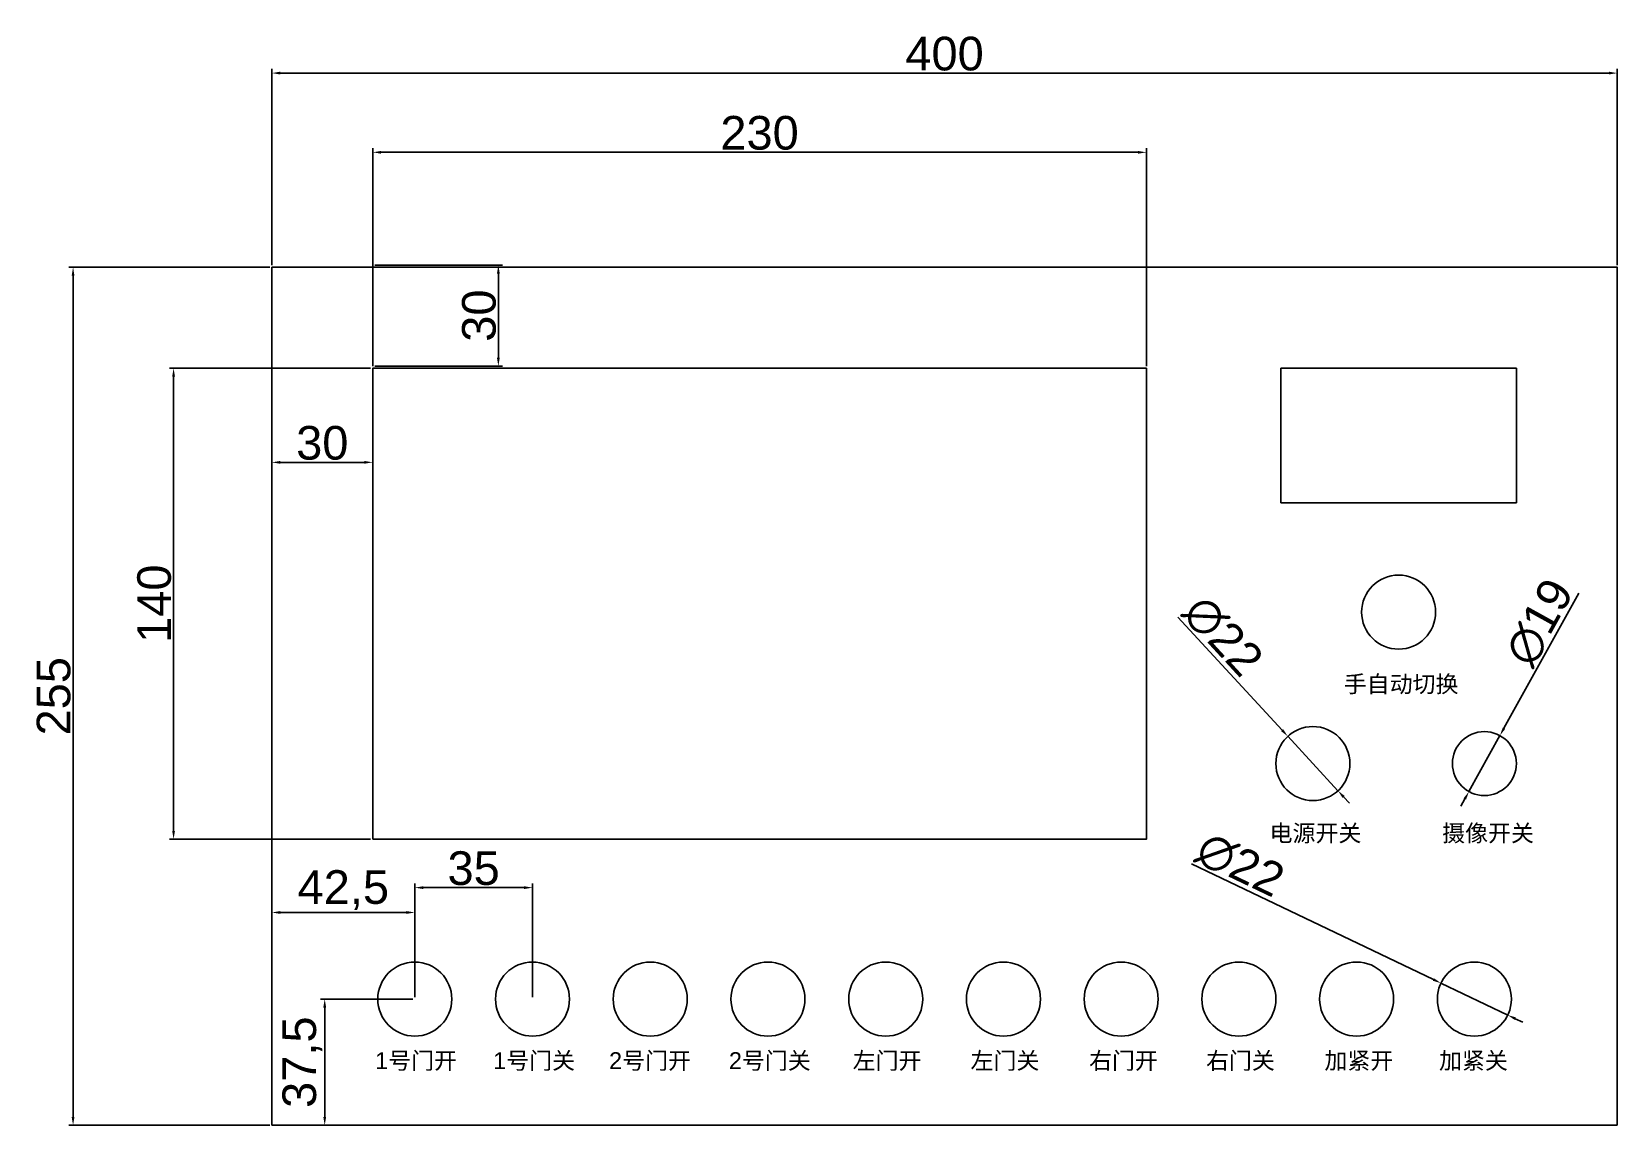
# Model space of a CAD drawing. Header units: millimetres. Extents: x -71 to 400, y 45 to 370.
import ezdxf

# ---------------------------------------------------------------- set-up
doc = ezdxf.new("R2010")
doc.units = ezdxf.units.MM
doc.styles.get("Standard").update_dxf_attribs({"font": 'arial.ttf'})
doc.dimstyles.new('ISO-25', dxfattribs={"dimtxt": 2.5, "dimasz": 2.5, "dimexe": 1.25, "dimexo": 0.625, "dimtad": 1, "dimtxsty": 'Standard', "dimcen": 2.5, "dimadec": 0, "dimazin": 0, "dimtfac": 1, "dimtmove": 0, "dimatfit": 3, "dimfxl": 1, "dimarcsym": 0})

# ---------------------------------------------------------------- blocks, each defined once
blk = doc.blocks.new('*D15')
at = {"color": 0, "lineweight": -2, "transparency": 16777216}
for p, q in [((-0.62, 300), (-60.34, 300)), ((-59.09, 47.5), (-59.09, 297.5)), ((-0.62, 45), (-60.34, 45))]:
    blk.add_line(p, q, dxfattribs=at)
at = {"color": 0, "transparency": 16777216}
for points in [[(-59.51, 297.5), (-58.68, 297.5), (-59.09, 300)], [(-59.51, 47.5), (-58.68, 47.5), (-59.09, 45)]]:
    blk.add_solid(points, dxfattribs=at)
at = {"layer": 'Defpoints', "color": 0, "transparency": 16777216}
for p in [(-59.09, 300), (0, 300), (0, 45)]:
    blk.add_point(p, dxfattribs=at)
at = {"color": 0, "transparency": 16777216, "insert": (-64.83, 172.5), "char_height": 10, "attachment_point": 5, "rotation": 90}
blk.add_mtext('255', dxfattribs=at)
blk = doc.blocks.new('*D16')
at = {"color": 0, "lineweight": -2, "transparency": 16777216}
for p, q in [((0, 300.62), (0, 358.94)), ((400, 300.62), (400, 358.94)), ((2.5, 357.69), (397.5, 357.69))]:
    blk.add_line(p, q, dxfattribs=at)
at = {"color": 0, "transparency": 16777216}
for points in [[(2.5, 358.11), (2.5, 357.28), (0, 357.69)], [(397.5, 358.11), (397.5, 357.28), (400, 357.69)]]:
    blk.add_solid(points, dxfattribs=at)
at = {"layer": 'Defpoints', "color": 0, "transparency": 16777216}
for p in [(400, 357.69), (0, 300), (400, 300)]:
    blk.add_point(p, dxfattribs=at)
at = {"color": 0, "transparency": 16777216, "insert": (200, 363.42), "char_height": 10, "attachment_point": 5}
blk.add_mtext('400', dxfattribs=at)
blk = doc.blocks.new('*D17')
at = {"color": 0, "lineweight": -2, "transparency": 16777216}
for p, q in [((30, 270.62), (30, 335.4)), ((260, 270.62), (260, 335.4)), ((32.5, 334.15), (257.5, 334.15))]:
    blk.add_line(p, q, dxfattribs=at)
at = {"color": 0, "transparency": 16777216}
for points in [[(32.5, 334.56), (32.5, 333.73), (30, 334.15)], [(257.5, 334.56), (257.5, 333.73), (260, 334.15)]]:
    blk.add_solid(points, dxfattribs=at)
at = {"layer": 'Defpoints', "color": 0, "transparency": 16777216}
for p in [(260, 334.15), (30, 270), (260, 270)]:
    blk.add_point(p, dxfattribs=at)
at = {"color": 0, "transparency": 16777216, "insert": (145, 339.88), "char_height": 10, "attachment_point": 5}
blk.add_mtext('230', dxfattribs=at)
blk = doc.blocks.new('*D18')
at = {"color": 0, "lineweight": -2, "transparency": 16777216}
for p, q in [((29.38, 270), (-30.46, 270)), ((-29.21, 267.5), (-29.21, 132.5)), ((29.38, 130), (-30.46, 130))]:
    blk.add_line(p, q, dxfattribs=at)
at = {"color": 0, "transparency": 16777216}
for points in [[(-29.63, 267.5), (-28.8, 267.5), (-29.21, 270)], [(-29.63, 132.5), (-28.8, 132.5), (-29.21, 130)]]:
    blk.add_solid(points, dxfattribs=at)
at = {"layer": 'Defpoints', "color": 0, "transparency": 16777216}
for p in [(30, 270), (-29.21, 130), (30, 130)]:
    blk.add_point(p, dxfattribs=at)
at = {"color": 0, "transparency": 16777216, "insert": (-34.94, 200), "char_height": 10, "attachment_point": 5, "rotation": 90}
blk.add_mtext('140', dxfattribs=at)
blk = doc.blocks.new('*D19')
at = {"color": 0, "lineweight": -2, "transparency": 16777216}
for p, q in [((0, 269.38), (0, 240.76)), ((30, 269.38), (30, 240.76)), ((27.5, 242.01), (2.5, 242.01))]:
    blk.add_line(p, q, dxfattribs=at)
at = {"color": 0, "transparency": 16777216}
for points in [[(2.5, 242.43), (2.5, 241.6), (0, 242.01)], [(27.5, 242.43), (27.5, 241.6), (30, 242.01)]]:
    blk.add_solid(points, dxfattribs=at)
at = {"layer": 'Defpoints', "color": 0, "transparency": 16777216}
for p in [(0, 270), (30, 270), (0, 242.01)]:
    blk.add_point(p, dxfattribs=at)
at = {"color": 0, "transparency": 16777216, "insert": (15, 247.75), "char_height": 10, "attachment_point": 5}
blk.add_mtext('30', dxfattribs=at)
blk = doc.blocks.new('*D20')
at = {"color": 0, "lineweight": -2, "transparency": 16777216}
for p, q in [((30.62, 300.62), (68.6, 300.62)), ((67.35, 273.12), (67.35, 298.12)), ((30.62, 270.62), (68.6, 270.62))]:
    blk.add_line(p, q, dxfattribs=at)
at = {"color": 0, "transparency": 16777216}
for points in [[(66.93, 298.12), (67.77, 298.12), (67.35, 300.62)], [(66.93, 273.12), (67.77, 273.12), (67.35, 270.62)]]:
    blk.add_solid(points, dxfattribs=at)
at = {"layer": 'Defpoints', "color": 0, "transparency": 16777216}
for p in [(30, 300.62), (67.35, 300.62), (30, 270.62)]:
    blk.add_point(p, dxfattribs=at)
at = {"color": 0, "transparency": 16777216, "insert": (61.62, 285.62), "char_height": 10, "attachment_point": 5, "rotation": 90}
blk.add_mtext('30', dxfattribs=at)
blk = doc.blocks.new('*D21')
at = {"color": 0, "lineweight": -2, "transparency": 16777216}
for p, q in [((0, 83.12), (0, 109.49)), ((42.5, 83.12), (42.5, 109.49)), ((40, 108.24), (2.5, 108.24))]:
    blk.add_line(p, q, dxfattribs=at)
at = {"color": 0, "transparency": 16777216}
for points in [[(2.5, 108.66), (2.5, 107.82), (0, 108.24)], [(40, 108.66), (40, 107.82), (42.5, 108.24)]]:
    blk.add_solid(points, dxfattribs=at)
at = {"layer": 'Defpoints', "color": 0, "transparency": 16777216}
for p in [(0, 108.24), (0, 82.5), (42.5, 82.5)]:
    blk.add_point(p, dxfattribs=at)
at = {"color": 0, "transparency": 16777216, "insert": (21.25, 114.87), "char_height": 10, "attachment_point": 5}
blk.add_mtext('42,5', dxfattribs=at)
blk = doc.blocks.new('*D22')
at = {"color": 0, "lineweight": -2, "transparency": 16777216}
for p, q in [((41.87, 82.5), (14.47, 82.5)), ((15.72, 80), (15.72, 47.5)), ((41.87, 45), (14.47, 45))]:
    blk.add_line(p, q, dxfattribs=at)
at = {"color": 0, "transparency": 16777216}
for points in [[(15.3, 80), (16.14, 80), (15.72, 82.5)], [(15.3, 47.5), (16.14, 47.5), (15.72, 45)]]:
    blk.add_solid(points, dxfattribs=at)
at = {"layer": 'Defpoints', "color": 0, "transparency": 16777216}
for p in [(42.5, 82.5), (15.72, 45), (42.5, 45)]:
    blk.add_point(p, dxfattribs=at)
at = {"color": 0, "transparency": 16777216, "insert": (9.08, 63.75), "char_height": 10, "attachment_point": 5, "rotation": 90}
blk.add_mtext('37,5', dxfattribs=at)
blk = doc.blocks.new('*D23')
at = {"color": 0, "lineweight": -2, "transparency": 16777216}
for p, q in [((42.5, 83.12), (42.5, 116.87)), ((45, 115.62), (75, 115.62)), ((77.5, 83.12), (77.5, 116.87))]:
    blk.add_line(p, q, dxfattribs=at)
at = {"color": 0, "transparency": 16777216}
for points in [[(45, 116.03), (45, 115.2), (42.5, 115.62)], [(75, 116.03), (75, 115.2), (77.5, 115.62)]]:
    blk.add_solid(points, dxfattribs=at)
at = {"layer": 'Defpoints', "color": 0, "transparency": 16777216}
for p in [(77.5, 115.62), (42.5, 82.5), (77.5, 82.5)]:
    blk.add_point(p, dxfattribs=at)
at = {"color": 0, "transparency": 16777216, "insert": (60, 121.35), "char_height": 10, "attachment_point": 5}
blk.add_mtext('35', dxfattribs=at)
blk = doc.blocks.new('*D24')
at = {"color": 0, "lineweight": -2, "transparency": 16777216}
for p, q in [((273.42, 122.69), (345.32, 88.32)), ((367.42, 77.76), (347.58, 87.24)), ((369.68, 76.68), (371.94, 75.6))]:
    blk.add_line(p, q, dxfattribs=at)
at = {"color": 0, "transparency": 16777216}
for points in [[(345.5, 88.7), (345.14, 87.95), (347.58, 87.24)], [(369.86, 77.05), (369.5, 76.3), (367.42, 77.76)]]:
    blk.add_solid(points, dxfattribs=at)
at = {"layer": 'Defpoints', "color": 0, "transparency": 16777216}
for p in [(347.58, 87.24), (367.42, 77.76)]:
    blk.add_point(p, dxfattribs=at)
at = {"color": 0, "transparency": 16777216, "insert": (287.9, 122.43), "char_height": 10, "attachment_point": 5, "rotation": 334.4508}
blk.add_mtext('∅22', dxfattribs=at)
blk = doc.blocks.new('*D25')
at = {"color": 0, "lineweight": -2, "transparency": 16777216}
for p, q in [((269.37, 196.03), (300.35, 162.43)), ((316.96, 144.41), (302.04, 160.59)), ((318.65, 142.57), (320.35, 140.74))]:
    blk.add_line(p, q, dxfattribs=at)
at = {"color": 0, "transparency": 16777216}
for points in [[(300.66, 162.71), (300.04, 162.14), (302.04, 160.59)], [(318.96, 142.86), (318.34, 142.29), (316.96, 144.41)]]:
    blk.add_solid(points, dxfattribs=at)
at = {"layer": 'Defpoints', "color": 0, "transparency": 16777216}
for p in [(302.04, 160.59), (316.96, 144.41)]:
    blk.add_point(p, dxfattribs=at)
at = {"color": 0, "transparency": 16777216, "insert": (282.72, 190.42), "char_height": 10, "attachment_point": 5, "rotation": 312.6735}
blk.add_mtext('∅22', dxfattribs=at)
blk = doc.blocks.new('*D26')
at = {"color": 0, "lineweight": -2, "transparency": 16777216}
for p, q in [((388.52, 203.12), (366.31, 163)), ((355.9, 144.19), (365.1, 160.81)), ((354.69, 142), (353.48, 139.81))]:
    blk.add_line(p, q, dxfattribs=at)
at = {"color": 0, "transparency": 16777216}
for points in [[(365.95, 163.2), (366.68, 162.8), (365.1, 160.81)], [(354.32, 142.2), (355.05, 141.8), (355.9, 144.19)]]:
    blk.add_solid(points, dxfattribs=at)
at = {"layer": 'Defpoints', "color": 0, "transparency": 16777216}
for p in [(365.1, 160.81), (355.9, 144.19)]:
    blk.add_point(p, dxfattribs=at)
at = {"color": 0, "transparency": 16777216, "insert": (376.85, 194.45), "char_height": 10, "attachment_point": 5, "rotation": 61.0299}
blk.add_mtext('∅19', dxfattribs=at)

msp = doc.modelspace()

# ---------------------------------------------------------------- linework, layer by layer
at = {"color": 0}
msp.add_line((0, 45), (400, 45), dxfattribs=at)
msp.add_lwpolyline([(400, 45), (400, 300), (0, 300), (0, 45)], dxfattribs=at)
for points in [[(30, 130), (260, 130), (260, 270), (30, 270)], [(300, 230), (370, 230), (370, 270), (300, 270)]]:
    msp.add_lwpolyline(points, close=True, dxfattribs=at)
for centre, radius in [((335, 197.5), 11), ((309.5, 152.5), 11), ((360.5, 152.5), 9.5), ((42.5, 82.5), 11), ((77.5, 82.5), 11), ((112.5, 82.5), 11), ((147.5, 82.5), 11), ((182.5, 82.5), 11), ((217.5, 82.5), 11), ((252.5, 82.5), 11), ((287.5, 82.5), 11), ((322.5, 82.5), 11), ((357.5, 82.5), 11)]:
    msp.add_circle(centre, radius, dxfattribs=at)

# ---------------------------------------------------------------- texts
at = {"color": 0, "char_height": 5, "attachment_point": 1}
for s, insert, width in [('{\\fSimSun|b0|i0|c134|p2;手自动切换}', (318.688, 178.63), 41.72682), ('{\\fSimSun|b0|i0|c134|p2;电源开关}', (296.629, 134.318), 28.89629), ('{\\fSimSun|b0|i0|c134|p2;摄像开关}', (347.941, 134.318), 28.89629), ('1{\\fSimSun|b0|i0|c134|p2;号门开}', (30.699, 66.719), 25.74667), ('1{\\fSimSun|b0|i0|c134|p2;号门关}', (65.803, 66.719), 25.74667), ('2{\\fSimSun|b0|i0|c134|p2;号门开}', (100.249, 66.719), 25.74667), ('2{\\fSimSun|b0|i0|c134|p2;号门关}', (135.879, 66.719), 25.74667), ('{\\fSimSun|b0|i0|c134|p2;左门开}', (172.672, 66.719), 25.74667), ('{\\fSimSun|b0|i0|c134|p2;左门关}', (207.717, 66.719), 25.74667), ('{\\fSimSun|b0|i0|c134|p2;右门开}', (242.954, 66.719), 25.74667), ('{\\fSimSun|b0|i0|c134|p2;右门关}', (277.73, 66.719), 25.74667), ('{\\fSimSun|b0|i0|c134|p2;加紧开}', (312.934, 66.719), 25.74667), ('{\\fSimSun|b0|i0|c134|p2;加紧关}', (347.007, 66.719), 25.74667)]:
    msp.add_mtext(s, dxfattribs=dict(at, insert=insert, width=width))

# ---------------------------------------------------------------- dimensions: what is measured, and where the dimension line sits
at = {"color": 3}
for base, p1, p2, picture, middle in [((400, 357.693), (0, 300), (400, 300), '*D16', (200, 363.424)), ((260, 334.146), (30, 270), (260, 270), '*D17', (145, 339.88)), ((77.5, 115.617), (42.5, 82.5), (77.5, 82.5), '*D23', (60, 121.351)), ((0, 108.239), (42.5, 82.5), (0, 82.5), '*D21', (21.25, 114.874))]:
    dim = msp.add_linear_dim(base=base, p1=p1, p2=p2, dimstyle='ISO-25', override={"dimtxt": 10, "dimarcsym": 1}, dxfattribs=at)
    dim.commit()
    dim.dimension.update_dxf_attribs({"geometry": picture, "text_midpoint": middle})
for base, p1, p2, picture, middle in [((-59.095, 300), (0, 45), (0, 300), '*D15', (-64.825, 172.5)), ((67.349, 300.625), (30, 270.625), (30, 300.625), '*D20', (61.615, 285.625)), ((-29.212, 130), (30, 270), (30, 130), '*D18', (-34.943, 200))]:
    dim = msp.add_linear_dim(base=base, p1=p1, p2=p2, angle=90, dimstyle='ISO-25', override={"dimtxt": 10, "dimarcsym": 1}, dxfattribs=at)
    dim.commit()
    dim.dimension.update_dxf_attribs({"geometry": picture, "text_midpoint": middle})
dim = msp.add_linear_dim(base=(0, 242.013), p1=(30, 270), p2=(0, 270), dimstyle='ISO-25', override={"dimtxt": 10, "dimarcsym": 1}, dxfattribs=at)
dim.commit()
dim.dimension.update_dxf_attribs({"geometry": '*D19', "text_midpoint": (15, 242.013), "dimtype": 160})
for p1, p2, picture, middle in [((355.899, 144.189), (365.101, 160.811), '*D26', (382.111, 191.535)), ((316.956, 144.412), (302.044, 160.588), '*D25', (278.3, 186.342)), ((367.424, 77.756), (347.576, 87.244), '*D24', (285.311, 117.008))]:
    dim = msp.add_diameter_dim_2p(p1=p1, p2=p2, dimstyle='ISO-25', override={"dimtxt": 10, "dimarcsym": 1}, dxfattribs=at)
    dim.commit()
    dim.dimension.update_dxf_attribs({"geometry": picture, "text_midpoint": middle, "dimtype": 163})
dim = msp.add_linear_dim(base=(15.719, 45), p1=(42.5, 82.5), p2=(42.5, 45), angle=90, dimstyle='ISO-25', override={"dimtxt": 10, "dimarcsym": 1}, dxfattribs=at)
dim.commit()
dim.dimension.update_dxf_attribs({"geometry": '*D22', "text_midpoint": (15.719, 63.75), "dimtype": 160})

doc.saveas('drawing.dxf')
